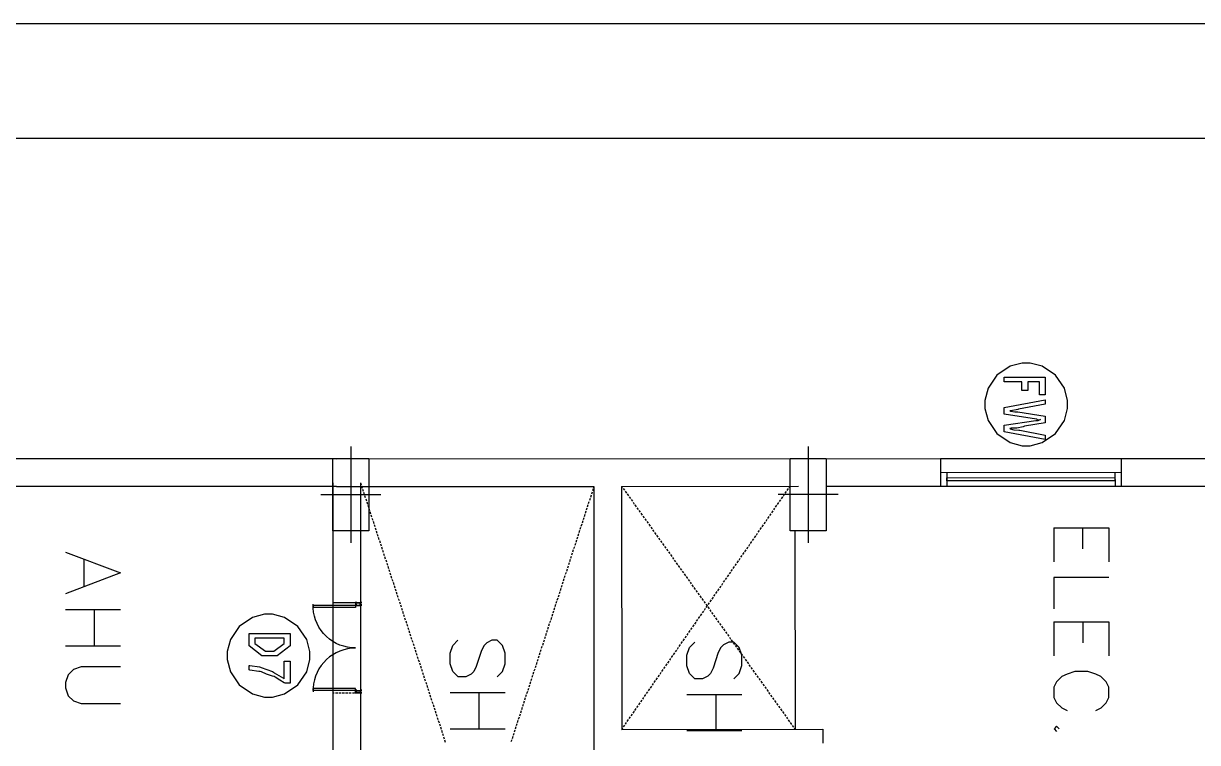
# Model space of a CAD drawing. Extents: x 0 to 23.4, y 0 to 16.5.
# Drawn here: x 5.361 to 7.921, y 14.779 to 16.348 of the extents above; entities that cross this region are included whole.
import ezdxf

# ---------------------------------------------------------------- set-up
doc = ezdxf.new("R2010")
doc.units = 0
doc.layers.get('0').update_dxf_attribs({"linetype": 'CONTINUOUS'})

msp = doc.modelspace()

# ---------------------------------------------------------------- linework, layer by layer
at = {"color": 0}
for points in [[(0.18755, 16.3479), (23.1772, 16.3479), (23.1772, 0.20622), (0.18755, 0.20622), (0.18755, 16.3479)], [(0.43766, 16.0978), (22.9271, 16.0978), (22.9271, 0.45627), (0.43766, 0.45627), (0.43766, 16.0978)], [(7.63758, 15.5168), (7.63758, 15.5257), (7.63049, 15.5521), (7.61111, 15.5807), (7.58247, 15.6), (7.5561, 15.6071), (7.54736, 15.6071), (7.53857, 15.6071), (7.51221, 15.6), (7.48356, 15.5807), (7.46419, 15.5521), (7.45714, 15.5257), (7.45714, 15.5168), (7.45714, 15.5082), (7.46419, 15.4818), (7.48356, 15.4532), (7.51221, 15.4337), (7.53857, 15.4267), (7.54736, 15.4267), (7.5561, 15.4267), (7.58247, 15.4337), (7.61111, 15.4532), (7.63049, 15.4818), (7.63758, 15.5082), (7.63758, 15.5168)], [(7.4994, 15.5761), (7.58903, 15.5761), (7.58903, 15.5376), (7.57622, 15.5376), (7.57622, 15.5663), (7.55063, 15.5663), (7.55063, 15.5472), (7.53782, 15.5472), (7.53782, 15.5663), (7.4994, 15.5663), (7.4994, 15.5761)], [(7.4994, 15.5101), (7.58903, 15.5268), (7.58903, 15.5174), (7.53088, 15.5064), (7.52897, 15.5056), (7.51351, 15.5031), (7.51199, 15.5028), (7.5134, 15.5021), (7.52219, 15.5007), (7.52892, 15.5004), (7.52935, 15.5004), (7.58903, 15.4913), (7.58903, 15.4763), (7.54368, 15.4693), (7.54053, 15.4679), (7.52669, 15.4653), (7.51437, 15.4647), (7.51199, 15.4643), (7.51258, 15.4635), (7.52067, 15.4615), (7.53136, 15.4608), (7.53326, 15.4604), (7.58903, 15.4499), (7.58903, 15.4404), (7.4994, 15.4572), (7.4994, 15.4715), (7.56842, 15.4821), (7.56874, 15.4815), (7.57368, 15.4819), (7.57807, 15.4836), (7.57818, 15.4836), (7.5771, 15.4831), (7.57281, 15.4828), (7.57042, 15.4849), (7.56971, 15.485), (7.4994, 15.4954), (7.4994, 15.5101)], [(6.03526, 15.3985), (6.11404, 15.3985), (6.1141, 15.241), (6.03538, 15.241), (6.03526, 15.3985)], [(6.03526, 15.3985), (6.11404, 15.3985), (6.1141, 15.241), (6.03538, 15.241), (6.03526, 15.3985)], [(6.1141, 15.241), (6.03538, 15.241), (6.03526, 15.3985), (6.11404, 15.3985), (6.1141, 15.241)], [(7.03261, 15.3989), (7.11133, 15.3989), (7.11143, 15.2414), (7.03267, 15.2414), (7.03261, 15.3989)], [(7.03261, 15.3989), (7.11133, 15.3989), (7.11143, 15.2414), (7.03267, 15.2414), (7.03261, 15.3989)], [(7.11143, 15.2414), (7.03267, 15.2414), (7.03261, 15.3989), (7.11133, 15.3989), (7.11143, 15.2414)], [(7.37414, 15.3501), (7.37414, 15.3569), (7.74094, 15.3571), (7.74094, 15.3503), (7.37414, 15.3501)], [(7.37414, 15.3501), (7.37414, 15.3569), (7.74094, 15.3571), (7.74094, 15.3503), (7.37414, 15.3501)], [(6.09581, 15.0782), (6.09581, 15.0836), (6.08485, 15.0836), (6.08485, 15.0782), (6.09581, 15.0782)], [(6.09581, 15.0782), (6.09581, 15.0836), (6.08485, 15.0836), (6.08485, 15.0782), (6.09581, 15.0782)], [(6.09511, 15.0789), (6.09511, 15.0831), (6.08556, 15.0829), (6.08556, 15.0789), (6.09511, 15.0789)], [(5.98546, 14.9688), (5.98546, 14.9775), (5.97835, 15.0039), (5.95904, 15.0325), (5.93033, 15.0518), (5.90397, 15.0589), (5.89524, 15.0589), (5.88644, 15.0589), (5.86008, 15.0518), (5.83143, 15.0325), (5.81207, 15.0039), (5.80501, 14.9775), (5.80501, 14.9688), (5.80501, 14.96), (5.81207, 14.9336), (5.83143, 14.905), (5.86008, 14.8856), (5.88644, 14.8785), (5.89524, 14.8785), (5.90397, 14.8785), (5.93033, 14.8856), (5.95904, 14.905), (5.97835, 14.9336), (5.98546, 14.96), (5.98546, 14.9688)], [(5.8526, 15.0168), (5.94222, 15.0168), (5.94222, 14.9968), (5.94222, 14.9899), (5.91401, 14.9686), (5.89774, 14.9686), (5.88081, 14.9686), (5.8526, 14.9899), (5.8526, 14.9957), (5.8526, 15.0168)], [(5.8654, 15.0069), (5.8654, 14.9961), (5.8654, 14.9956), (5.8884, 14.9783), (5.89794, 14.9783), (5.90642, 14.9783), (5.92942, 14.9956), (5.92942, 14.9964), (5.92942, 15.0069), (5.8654, 15.0069)], [(5.92942, 14.9568), (5.94222, 14.9568), (5.94222, 14.9089), (5.93181, 14.9089), (5.92942, 14.9094), (5.91982, 14.9151), (5.91, 14.9219), (5.9075, 14.9232), (5.90386, 14.9238), (5.89068, 14.9285), (5.8795, 14.9335), (5.8769, 14.934), (5.87418, 14.934), (5.85476, 14.9374), (5.8526, 14.9375), (5.8526, 14.9472), (5.85433, 14.9469), (5.87528, 14.944), (5.87776, 14.9433), (5.87929, 14.9428), (5.90392, 14.934), (5.90619, 14.9329), (5.9075, 14.9315), (5.92785, 14.9197), (5.92942, 14.9185), (5.92942, 14.9568)], [(6.09586, 14.8924), (6.09586, 14.8868), (6.08496, 14.8868), (6.08496, 14.8924), (6.09586, 14.8924)], [(6.09586, 14.8924), (6.09586, 14.8868), (6.08496, 14.8868), (6.08496, 14.8924), (6.09586, 14.8924)], [(6.09521, 14.8917), (6.09521, 14.8875), (6.08561, 14.8875), (6.08561, 14.8917), (6.09521, 14.8917)]]:
    msp.add_lwpolyline(points, close=True, dxfattribs=at)
for points in [[(0.43766, 16.0978), (19.0161, 16.0978)], [(0.43766, 16.0978), (19.0161, 16.0978)], [(6.07465, 15.4247), (6.07476, 15.2147)], [(7.07194, 15.4251), (7.07206, 15.2151)], [(6.04318, 15.3982), (5.01172, 15.3978)], [(6.04318, 15.3982), (7.36068, 15.3987)], [(7.36068, 15.3987), (7.75435, 15.3989)], [(7.36068, 15.3987), (7.36068, 15.3385)], [(7.75435, 15.3989), (8.06407, 15.399)], [(7.75435, 15.3989), (7.75439, 15.3386)], [(7.36068, 15.3686), (7.75439, 15.3688)], [(7.37408, 15.3686), (7.37414, 15.3385)], [(7.74094, 15.3688), (7.741, 15.3386)], [(6.04318, 15.3378), (4.99338, 15.3374)], [(6.03532, 15.3457), (6.03597, 13.7553)], [(6.04318, 15.3378), (6.60482, 15.3381)], [(6.09565, 15.3457), (6.09636, 13.7632)], [(6.09565, 15.3457), (6.09706, 15.3415)], [(6.09782, 15.3392), (6.09939, 15.3344)], [(6.60482, 15.3381), (6.60385, 15.3351)], [(6.60482, 15.3381), (6.60553, 13.7634)], [(6.66521, 15.3381), (7.051, 15.3383)], [(6.66521, 15.3381), (6.6671, 15.3354)], [(6.66521, 15.3381), (6.66542, 14.8078)], [(7.03039, 15.335), (7.03267, 15.3383)], [(7.11139, 15.3383), (7.36068, 15.3385)], [(7.36068, 15.3385), (7.75439, 15.3386)], [(7.75439, 15.3386), (8.00369, 15.3388)], [(6.14031, 15.3197), (6.00906, 15.3197)], [(6.10015, 15.3321), (6.10167, 15.3274)], [(6.10243, 15.3251), (6.10394, 15.3204)], [(6.10471, 15.3181), (6.10622, 15.3135)], [(6.10704, 15.3111), (6.10856, 15.3064)], [(6.59625, 15.3117), (6.59472, 15.3069)], [(6.59853, 15.3187), (6.597, 15.314)], [(6.60081, 15.3257), (6.59928, 15.321)], [(6.60308, 15.3328), (6.60157, 15.3281)], [(6.66851, 15.3335), (6.67139, 15.3294)], [(6.67279, 15.3275), (6.67567, 15.3235)], [(6.67708, 15.3214), (6.67996, 15.3175)], [(6.68137, 15.3154), (6.68425, 15.3114)], [(6.68565, 15.3094), (6.68853, 15.3054)], [(7.13764, 15.3201), (7.0064, 15.3201)], [(7.01357, 15.3108), (7.01639, 15.3149)], [(7.01779, 15.3168), (7.02061, 15.3208)], [(7.02197, 15.3229), (7.02479, 15.3269)], [(7.02621, 15.329), (7.02897, 15.3331)], [(6.10932, 15.304), (6.11083, 15.2993)], [(6.1116, 15.2971), (6.11312, 15.2924)], [(6.11393, 15.29), (6.11546, 15.2854)], [(6.58713, 15.2836), (6.58561, 15.2789)], [(6.58942, 15.2907), (6.58789, 15.286)], [(6.59169, 15.2976), (6.59017, 15.2929)], [(6.59397, 15.3046), (6.59244, 15.3)], [(6.68994, 15.3033), (6.69282, 15.2994)], [(6.69422, 15.2974), (6.6971, 15.2935)], [(6.69851, 15.2914), (6.70139, 15.2874)], [(6.70281, 15.2854), (6.70568, 15.2814)], [(6.99257, 15.2804), (6.99539, 15.2844)], [(6.99681, 15.2865), (6.99957, 15.2906)], [(7.00097, 15.2925), (7.00379, 15.2967)], [(7.00521, 15.2986), (7.00797, 15.3026)], [(7.00939, 15.3047), (7.01221, 15.3087)], [(6.11621, 15.2831), (6.11774, 15.2783)], [(6.11849, 15.276), (6.12001, 15.2714)], [(6.12076, 15.269), (6.12235, 15.2643)], [(6.1231, 15.2619), (6.12462, 15.2572)], [(6.58029, 15.2625), (6.57878, 15.2579)], [(6.58257, 15.2696), (6.58106, 15.2649)], [(6.58485, 15.2765), (6.58333, 15.2718)], [(6.70708, 15.2793), (6.70996, 15.2754)], [(6.71137, 15.2733), (6.71425, 15.2693)], [(6.71565, 15.2674), (6.71853, 15.2633)], [(6.71994, 15.2614), (6.72282, 15.2574)], [(6.97575, 15.2561), (6.97857, 15.2601)], [(6.97999, 15.2622), (6.98281, 15.2663)], [(6.98415, 15.2683), (6.98699, 15.2724)], [(6.98839, 15.2743), (6.99115, 15.2783)], [(6.12538, 15.255), (6.1269, 15.2503)], [(6.12765, 15.2479), (6.12924, 15.2433)], [(6.12999, 15.241), (6.13151, 15.2363)], [(6.13226, 15.2339), (6.13379, 15.2292)], [(6.57118, 15.2344), (6.56967, 15.2297)], [(6.57346, 15.2415), (6.57194, 15.2368)], [(6.57574, 15.2485), (6.57422, 15.2438)], [(6.57801, 15.2554), (6.5765, 15.2508)], [(6.72424, 15.2553), (6.72711, 15.2514)], [(6.72851, 15.2493), (6.73139, 15.2453)], [(6.73281, 15.2433), (6.73568, 15.2393)], [(6.73708, 15.2374), (6.73996, 15.2333)], [(6.95899, 15.2319), (6.96175, 15.2358)], [(6.96317, 15.2379), (6.96599, 15.2419)], [(6.96739, 15.244), (6.97017, 15.2481)], [(6.97157, 15.25), (6.97439, 15.2542)], [(7.04318, 15.2411), (7.04335, 14.8081)], [(7.60775, 15.2475), (7.72737, 15.2475), (7.72737, 15.1735)], [(7.60775, 15.2475), (7.60781, 15.1735)], [(7.67042, 15.2475), (7.67042, 15.2019)], [(6.13456, 15.2269), (6.13607, 15.2222)], [(6.13688, 15.2199), (6.1384, 15.2151)], [(6.13917, 15.2128), (6.14068, 15.2082)], [(6.56435, 15.2133), (6.56282, 15.2088)], [(6.56663, 15.2204), (6.56511, 15.2157)], [(6.5689, 15.2275), (6.56739, 15.2228)], [(6.74138, 15.2313), (6.74425, 15.2274)], [(6.74571, 15.2253), (6.74854, 15.2213)], [(6.75, 15.2193), (6.75282, 15.2153)], [(6.75429, 15.2133), (6.75711, 15.2093)], [(6.75857, 15.2072), (6.76139, 15.2032)], [(6.94217, 15.2076), (6.94499, 15.2117)], [(6.94635, 15.2136), (6.94917, 15.2178)], [(6.95057, 15.2197), (6.95335, 15.2237)], [(6.95475, 15.2258), (6.95757, 15.2299)], [(5.45258, 15.1947), (5.57215, 15.1492), (5.45264, 15.1035)], [(6.14144, 15.2058), (6.14296, 15.2011)], [(6.14378, 15.1989), (6.14529, 15.1942)], [(6.14606, 15.1918), (6.14757, 15.1871)], [(6.14833, 15.1847), (6.14985, 15.1801)], [(6.55524, 15.1853), (6.55371, 15.1806)], [(6.55751, 15.1924), (6.55599, 15.1876)], [(6.55979, 15.1993), (6.55826, 15.1947)], [(6.56207, 15.2064), (6.56054, 15.2017)], [(6.76286, 15.2012), (6.76568, 15.1972)], [(6.76714, 15.1953), (6.76996, 15.1913)], [(6.77143, 15.1893), (6.77425, 15.1853)], [(6.77572, 15.1832), (6.77854, 15.1792)], [(6.92117, 15.1772), (6.92393, 15.1813)], [(6.92535, 15.1833), (6.92817, 15.1874)], [(6.92958, 15.1894), (6.93235, 15.1935)], [(6.93375, 15.1954), (6.93658, 15.1994)], [(6.93799, 15.2015), (6.94075, 15.2056)], [(5.49246, 15.1776), (5.49246, 15.1206)], [(6.15061, 15.1778), (6.15218, 15.1731)], [(6.15294, 15.1708), (6.15446, 15.1661)], [(6.15522, 15.1638), (6.15674, 15.159)], [(6.1575, 15.1568), (6.15907, 15.1521)], [(6.54617, 15.1572), (6.54465, 15.1525)], [(6.54844, 15.1642), (6.54693, 15.1596)], [(6.55072, 15.1712), (6.54921, 15.1665)], [(6.55296, 15.1783), (6.55143, 15.1736)], [(6.78, 15.1772), (6.78282, 15.1732)], [(6.78429, 15.1712), (6.78711, 15.1672)], [(6.78857, 15.1651), (6.79139, 15.1612)], [(6.79286, 15.1592), (6.79568, 15.1551)], [(6.90435, 15.1529), (6.90717, 15.1569)], [(6.90853, 15.159), (6.91135, 15.1631)], [(6.91276, 15.1651), (6.91558, 15.1692)], [(6.91694, 15.1711), (6.91976, 15.1753)], [(6.15983, 15.1497), (6.16135, 15.145)], [(6.16211, 15.1426), (6.16363, 15.1381)], [(6.16439, 15.1357), (6.1659, 15.131)], [(6.53933, 15.1361), (6.53782, 15.1314)], [(6.54161, 15.1432), (6.5401, 15.1385)], [(6.54389, 15.1501), (6.54237, 15.1456)], [(6.79715, 15.1532), (6.79997, 15.1492)], [(6.80143, 15.1472), (6.80425, 15.1432)], [(6.80572, 15.1411), (6.80854, 15.1372)], [(6.81, 15.1351), (6.81282, 15.1311)], [(6.88753, 15.1288), (6.89035, 15.1328)], [(6.89176, 15.1347), (6.89453, 15.1387)], [(6.89594, 15.1408), (6.89876, 15.1449)], [(6.90018, 15.1469), (6.90294, 15.151)], [(7.72737, 15.1393), (7.60781, 15.1393), (7.60786, 15.071)], [(6.16672, 15.1288), (6.16824, 15.124)], [(6.169, 15.1217), (6.17051, 15.1169)], [(6.17128, 15.1146), (6.17279, 15.11)], [(6.17361, 15.1076), (6.17513, 15.1029)], [(6.53022, 15.1081), (6.52869, 15.1033)], [(6.5325, 15.1151), (6.53097, 15.1104)], [(6.53478, 15.1221), (6.53326, 15.1174)], [(6.53706, 15.1292), (6.53554, 15.1244)], [(6.81429, 15.1292), (6.81711, 15.1251)], [(6.81858, 15.1232), (6.8214, 15.1192)], [(6.82286, 15.1171), (6.82568, 15.1131)], [(6.82715, 15.1111), (6.82997, 15.1071)], [(6.83143, 15.1051), (6.83425, 15.1011)], [(6.87071, 15.1044), (6.87354, 15.1085)], [(6.87494, 15.1104), (6.87776, 15.1146)], [(6.87913, 15.1165), (6.88194, 15.1206)], [(6.88336, 15.1226), (6.88612, 15.1267)], [(6.08485, 14.9856), (6.07617, 14.9858), (6.06754, 14.9871), (6.05903, 14.9892), (6.05078, 14.9919), (6.04286, 14.9956), (6.03526, 14.9999), (6.0281, 15.0049), (6.02149, 15.0106), (6.0154, 15.0168), (6.00993, 15.0236), (6.00515, 15.0308), (6.00108, 15.0386), (5.99772, 15.0467), (5.99511, 15.055), (5.99333, 15.0635), (5.99235, 15.0722), (5.99224, 15.0808)], [(6.09581, 15.0836), (6.03543, 15.0836)], [(6.17589, 15.1006), (6.1774, 15.096)], [(6.17817, 15.0936), (6.17969, 15.0889)], [(6.18044, 15.0865), (6.18201, 15.0819)], [(6.18278, 15.0796), (6.18431, 15.0749)], [(6.52111, 15.08), (6.51958, 15.0753)], [(6.52339, 15.0871), (6.52186, 15.0824)], [(6.52567, 15.094), (6.52414, 15.0893)], [(6.52794, 15.101), (6.52642, 15.0964)], [(6.83572, 15.0992), (6.83854, 15.0951)], [(6.84, 15.0931), (6.84283, 15.089)], [(6.84429, 15.0871), (6.84711, 15.0831)], [(6.84858, 15.0811), (6.8514, 15.0771)], [(6.85394, 15.0801), (6.85672, 15.0842)], [(6.85813, 15.0862), (6.86094, 15.0903)], [(6.86236, 15.0922), (6.86513, 15.0963)], [(6.86654, 15.0983), (6.86936, 15.1024)], [(5.45264, 15.0693), (5.57221, 15.0694)], [(5.51525, 15.0694), (5.51531, 14.9897)], [(6.08485, 15.0782), (5.99219, 15.0782)], [(5.99219, 15.0782), (5.99219, 15.0735)], [(6.08485, 15.0735), (5.99219, 15.0735)], [(6.08485, 15.0782), (6.08485, 15.0735)], [(6.18506, 15.0725), (6.18658, 15.0679)], [(6.18733, 15.0656), (6.18892, 15.0608)], [(6.18967, 15.0585), (6.19119, 15.0539)], [(6.51426, 15.0589), (6.51275, 15.0543)], [(6.51654, 15.066), (6.51503, 15.0613)], [(6.51882, 15.0729), (6.51731, 15.0682)], [(6.83296, 15.0499), (6.83572, 15.0539)], [(6.83713, 15.0558), (6.83996, 15.0599)], [(6.84131, 15.0619), (6.84413, 15.066)], [(6.84554, 15.0679), (6.84831, 15.0721)], [(6.84972, 15.074), (6.85254, 15.0782)], [(6.85286, 15.0751), (6.85568, 15.0711)], [(6.85715, 15.069), (6.85997, 15.065)], [(6.86143, 15.0631), (6.86426, 15.059)], [(6.86572, 15.0571), (6.86854, 15.0531)], [(6.19194, 15.0515), (6.19347, 15.0468)], [(6.19422, 15.0444), (6.19575, 15.0399)], [(6.19656, 15.0375), (6.19808, 15.0328)], [(6.19883, 15.0304), (6.20036, 15.0258)], [(6.50515, 15.0308), (6.50364, 15.0261)], [(6.50743, 15.0379), (6.50592, 15.0332)], [(6.50971, 15.0449), (6.50819, 15.0401)], [(6.51199, 15.0518), (6.51047, 15.0472)], [(6.81614, 15.0256), (6.8189, 15.0296)], [(6.82032, 15.0315), (6.82314, 15.0357)], [(6.82454, 15.0376), (6.82731, 15.0417)], [(6.82872, 15.0438), (6.83154, 15.0478)], [(6.87001, 15.051), (6.87289, 15.0471)], [(6.87429, 15.045), (6.87717, 15.041)], [(6.87858, 15.039), (6.88146, 15.035)], [(6.88286, 15.0331), (6.88574, 15.029)], [(7.60786, 15.0425), (7.72743, 15.0425), (7.72749, 14.9685)], [(7.60786, 15.0425), (7.60792, 14.9685)], [(7.67051, 15.0425), (7.67051, 14.9969)], [(6.20111, 15.0235), (6.20264, 15.0187)], [(6.20344, 15.0164), (6.20497, 15.0117)], [(6.20574, 15.0094), (6.20725, 15.0047)], [(6.20801, 15.0024), (6.20953, 14.9978)], [(6.39378, 14.9226), (6.40517, 14.934), (6.41086, 14.9511), (6.41086, 14.974), (6.40517, 14.9911), (6.39378, 15.0025), (6.38238, 15.0025), (6.37099, 14.9967), (6.36529, 14.991), (6.3596, 14.9797), (6.34825, 14.9454), (6.34256, 14.934), (6.33686, 14.9283), (6.32547, 14.9226), (6.30838, 14.9226), (6.29699, 14.934), (6.29129, 14.9511), (6.29129, 14.9739), (6.29699, 14.991), (6.30832, 15.0024)], [(6.49604, 15.0028), (6.49451, 14.9981)], [(6.49832, 15.0097), (6.49681, 15.0051)], [(6.5006, 15.0168), (6.49908, 15.0121)], [(6.50288, 15.0237), (6.50136, 15.0192)], [(6.79932, 15.0012), (6.80214, 15.0053)], [(6.8035, 15.0074), (6.80632, 15.0114)], [(6.80772, 15.0133), (6.81054, 15.0174)], [(6.8119, 15.0194), (6.81472, 15.0235)], [(6.88715, 15.0269), (6.89003, 15.0231)], [(6.89144, 15.021), (6.89432, 15.0169)], [(6.89572, 15.015), (6.8986, 15.011)], [(6.90001, 15.0089), (6.90289, 15.005)], [(6.90429, 15.0029), (6.90717, 14.999)], [(5.57226, 14.9897), (5.45264, 14.9896)], [(6.08485, 14.9853), (6.07617, 14.9849), (6.06754, 14.9836), (6.05903, 14.9815), (6.05078, 14.9787), (6.04286, 14.9751), (6.03526, 14.9708), (6.02815, 14.9658), (6.02149, 14.9601), (6.01546, 14.9539), (6.00999, 14.9471), (6.00521, 14.9397), (6.00108, 14.9321), (5.99778, 14.924), (5.99517, 14.9157), (5.99343, 14.9072), (5.99246, 14.8985), (5.99229, 14.8899)], [(6.21029, 14.9954), (6.21186, 14.9907)], [(6.21262, 14.9883), (6.21414, 14.9836)], [(6.2149, 14.9814), (6.21642, 14.9767)], [(6.48921, 14.9817), (6.48768, 14.9769)], [(6.49149, 14.9887), (6.48996, 14.984)], [(6.49376, 14.9957), (6.49224, 14.9911)], [(6.7825, 14.9769), (6.78532, 14.981)], [(6.78674, 14.9831), (6.7895, 14.9871)], [(6.7909, 14.989), (6.79372, 14.9932)], [(6.79514, 14.9951), (6.7979, 14.9993)], [(6.9101, 14.9185), (6.9215, 14.9299), (6.92719, 14.9469), (6.92714, 14.9696), (6.92144, 14.9867), (6.91004, 14.9981), (6.89865, 14.9981), (6.88732, 14.9924), (6.88162, 14.9867), (6.87592, 14.9753), (6.86453, 14.9411), (6.85883, 14.9297), (6.85314, 14.924), (6.84174, 14.9183), (6.82471, 14.9183), (6.81332, 14.9297), (6.80761, 14.9468), (6.80757, 14.9696), (6.81326, 14.9867), (6.82465, 14.9981)], [(6.90858, 14.9969), (6.91146, 14.9929)], [(6.91287, 14.991), (6.91575, 14.9869)], [(6.91715, 14.9849), (6.92003, 14.981)], [(6.92144, 14.9789), (6.92432, 14.9749)], [(6.21718, 14.9743), (6.21875, 14.9697)], [(6.21951, 14.9672), (6.22103, 14.9626)], [(6.22179, 14.9603), (6.22331, 14.9556)], [(6.22407, 14.9533), (6.22558, 14.9486)], [(6.48008, 14.9536), (6.47857, 14.9489)], [(6.48236, 14.9606), (6.48085, 14.956)], [(6.48465, 14.9676), (6.48313, 14.9629)], [(6.48693, 14.9747), (6.4854, 14.97)], [(6.76568, 14.9526), (6.7685, 14.9567)], [(6.76992, 14.9588), (6.77274, 14.9628)], [(6.77408, 14.9649), (6.77692, 14.9689)], [(6.77832, 14.9708), (6.78108, 14.975)], [(6.92572, 14.9729), (6.9286, 14.9689)], [(6.93001, 14.9669), (6.93289, 14.9629)], [(6.93431, 14.9608), (6.93718, 14.9568)], [(6.93858, 14.9549), (6.94146, 14.9508)], [(5.57226, 14.9442), (5.48687, 14.9442), (5.46978, 14.9385), (5.45839, 14.9271), (5.45269, 14.91), (5.45269, 14.8986), (5.45839, 14.8814), (5.46978, 14.87), (5.48687, 14.8643), (5.57232, 14.8644)], [(6.2264, 14.9463), (6.22792, 14.9415)], [(6.22868, 14.9393), (6.23019, 14.9346)], [(6.23096, 14.9322), (6.23247, 14.9276)], [(6.23329, 14.9253), (6.23481, 14.9206)], [(6.47097, 14.9256), (6.46946, 14.9208)], [(6.47325, 14.9325), (6.47174, 14.9278)], [(6.47553, 14.9396), (6.47401, 14.9349)], [(6.47781, 14.9465), (6.47629, 14.9419)], [(6.74468, 14.9224), (6.7475, 14.9264)], [(6.74892, 14.9283), (6.75168, 14.9325)], [(6.7531, 14.9344), (6.75592, 14.9385)], [(6.75732, 14.9406), (6.7601, 14.9446)], [(6.7615, 14.9467), (6.76432, 14.9507)], [(6.94287, 14.9489), (6.94575, 14.9449)], [(6.94715, 14.9429), (6.95003, 14.9389)], [(6.95144, 14.9368), (6.95432, 14.9328)], [(6.95574, 14.9308), (6.95861, 14.9268)], [(7.69906, 14.8489), (7.71044, 14.8546), (7.72185, 14.866), (7.72749, 14.8774), (7.72749, 14.9001), (7.72179, 14.9115), (7.71039, 14.9229), (7.699, 14.9286), (7.68192, 14.9343), (7.65349, 14.9343), (7.63639, 14.9286), (7.625, 14.9229), (7.61361, 14.9115), (7.60792, 14.9001), (7.60792, 14.8774), (7.61361, 14.866), (7.625, 14.8546), (7.63639, 14.8489)], [(6.23557, 14.9182), (6.23708, 14.9135)], [(6.23785, 14.9112), (6.23936, 14.9065)], [(6.24013, 14.9042), (6.24169, 14.8994)], [(6.46414, 14.9044), (6.46262, 14.8999)], [(6.46642, 14.9115), (6.4649, 14.9068)], [(6.46869, 14.9185), (6.46718, 14.9138)], [(6.72792, 14.8981), (6.73068, 14.9021)], [(6.7321, 14.9042), (6.73492, 14.9082)], [(6.73628, 14.9103), (6.7391, 14.9142)], [(6.7405, 14.9162), (6.74328, 14.9203)], [(6.96001, 14.9249), (6.96289, 14.9208)], [(6.96431, 14.9189), (6.96718, 14.9149)], [(6.96858, 14.9128), (6.97146, 14.9088)], [(6.97288, 14.9068), (6.97575, 14.9028)], [(6.97715, 14.9008), (6.98004, 14.8968)], [(6.0849, 14.8972), (5.99224, 14.8972)], [(5.99224, 14.8925), (5.99224, 14.8972)], [(6.0849, 14.8926), (5.99224, 14.8925)], [(6.03863, 14.8868), (6.03554, 14.8868)], [(6.04601, 14.8868), (6.04107, 14.8868)], [(6.05339, 14.8868), (6.04844, 14.8868)], [(6.06076, 14.8868), (6.05583, 14.8868)], [(6.06814, 14.8868), (6.06321, 14.8868)], [(6.07553, 14.8868), (6.07064, 14.8868)], [(6.0829, 14.8868), (6.07801, 14.8868)], [(6.0849, 14.8926), (6.0849, 14.8972)], [(6.09028, 14.8868), (6.08539, 14.8868)], [(6.09586, 14.8868), (6.09278, 14.8868)], [(6.24246, 14.8971), (6.24397, 14.8925)], [(6.24474, 14.8901), (6.24625, 14.8854)], [(6.24701, 14.8832), (6.24858, 14.8785)], [(6.24935, 14.8761), (6.25087, 14.8714)], [(6.29129, 14.8885), (6.41092, 14.8886)], [(6.35394, 14.8885), (6.354, 14.8087)], [(6.45503, 14.8764), (6.4535, 14.8717)], [(6.45731, 14.8835), (6.45578, 14.8788)], [(6.45958, 14.8904), (6.45806, 14.8857)], [(6.46186, 14.8974), (6.46035, 14.8928)], [(6.7111, 14.8738), (6.71386, 14.8778)], [(6.71528, 14.8799), (6.7181, 14.8839)], [(6.71951, 14.886), (6.72228, 14.89)], [(6.72368, 14.8919), (6.72651, 14.8961)], [(6.80761, 14.8842), (6.92719, 14.8842)], [(6.87028, 14.8842), (6.87028, 14.8044)], [(6.98144, 14.8949), (6.98432, 14.8908)], [(6.98574, 14.8887), (6.98861, 14.8847)], [(6.99001, 14.8828), (6.99289, 14.8788)], [(6.99431, 14.8768), (6.99718, 14.8728)], [(6.25163, 14.869), (6.25315, 14.8644)], [(6.2539, 14.8621), (6.25543, 14.8574)], [(6.25624, 14.8551), (6.25776, 14.8504)], [(6.44819, 14.8553), (6.44667, 14.8507)], [(6.45047, 14.8624), (6.44894, 14.8576)], [(6.45275, 14.8693), (6.45122, 14.8646)], [(6.69428, 14.8494), (6.6971, 14.8536)], [(6.69846, 14.8556), (6.70128, 14.8596)], [(6.70269, 14.8617), (6.70546, 14.8657)], [(6.70687, 14.8678), (6.70969, 14.8718)], [(6.99858, 14.8708), (7.00146, 14.8668)], [(7.00288, 14.8647), (7.00575, 14.8607)], [(7.00717, 14.8587), (7.01004, 14.8547)], [(7.01144, 14.8526), (7.01432, 14.8487)], [(6.25851, 14.8481), (6.26004, 14.8433)], [(6.26079, 14.841), (6.26232, 14.8364)], [(6.26307, 14.834), (6.26465, 14.8293)], [(6.2654, 14.8269), (6.26693, 14.8224)], [(6.43907, 14.8272), (6.43756, 14.8225)], [(6.44135, 14.8343), (6.43983, 14.8296)], [(6.44363, 14.8412), (6.44211, 14.8365)], [(6.4459, 14.8482), (6.44439, 14.8436)], [(6.67329, 14.8192), (6.67606, 14.8232)], [(6.67746, 14.8253), (6.68028, 14.8293)], [(6.68169, 14.8314), (6.68446, 14.8353)], [(6.68587, 14.8374), (6.68869, 14.8414)], [(6.69011, 14.8435), (6.69287, 14.8475)], [(7.01574, 14.8467), (7.01861, 14.8428)], [(7.02001, 14.8407), (7.02289, 14.8367)], [(7.02431, 14.8347), (7.02718, 14.8307)], [(7.0286, 14.8286), (7.03147, 14.8247)], [(6.26768, 14.82), (6.26921, 14.8153)], [(6.26996, 14.8131), (6.27154, 14.8083)], [(6.27229, 14.806), (6.27382, 14.8012)], [(6.27458, 14.7989), (6.2761, 14.7943)], [(6.41092, 14.8087), (6.29135, 14.8087)], [(6.42996, 14.7992), (6.42844, 14.7944)], [(6.43224, 14.8061), (6.43072, 14.8015)], [(6.43451, 14.8132), (6.433, 14.8085)], [(6.43679, 14.8201), (6.43528, 14.8156)], [(6.66542, 14.8078), (6.66769, 14.8111)], [(6.66542, 14.8078), (7.10374, 14.8081)], [(6.66906, 14.8131), (6.67188, 14.8172)], [(6.92725, 14.8046), (6.80767, 14.8044)], [(7.03288, 14.8226), (7.03575, 14.8187)], [(7.03717, 14.8167), (7.04004, 14.8126)], [(7.04144, 14.8107), (7.04335, 14.8081)], [(7.10374, 14.8081), (7.10374, 14.7778)], [(7.61936, 14.809), (7.61367, 14.8147), (7.60796, 14.809), (7.61367, 14.8033)], [(6.27686, 14.7919), (6.27843, 14.7872)], [(6.27919, 14.7849), (6.28071, 14.7803)], [(6.4254, 14.7851), (6.42389, 14.7804)], [(6.42768, 14.7921), (6.42617, 14.7875)]]:
    msp.add_lwpolyline(points, dxfattribs=at)
at = {"color": 0, "const_width": 0.002}
for points in [[(6.08485, 15.0836), (6.08686, 15.0836), (6.08686, 15.0857), (6.08485, 15.0857), (6.08485, 15.0836)], [(6.08485, 15.0782), (6.08686, 15.0782), (6.08686, 15.0801), (6.08485, 15.0801), (6.08485, 15.0782)], [(6.09581, 15.0836), (6.09776, 15.0836), (6.09776, 15.0857), (6.09581, 15.0857), (6.09581, 15.0836)], [(6.09581, 15.0782), (6.09776, 15.0782), (6.09776, 15.0801), (6.09581, 15.0801), (6.09581, 15.0782)], [(6.09581, 15.0782), (6.09776, 15.0782), (6.09776, 15.0801), (6.09581, 15.0801), (6.09581, 15.0782)], [(6.08496, 14.8924), (6.08697, 14.8924), (6.08697, 14.8943), (6.08496, 14.8943), (6.08496, 14.8924)], [(6.08496, 14.8868), (6.08697, 14.8868), (6.08697, 14.8889), (6.08496, 14.8889), (6.08496, 14.8868)], [(6.09586, 14.8924), (6.09788, 14.8924), (6.09788, 14.8943), (6.09586, 14.8943), (6.09586, 14.8924)], [(6.09586, 14.8924), (6.09788, 14.8924), (6.09788, 14.8943), (6.09586, 14.8943), (6.09586, 14.8924)], [(6.09586, 14.8868), (6.09788, 14.8868), (6.09788, 14.8889), (6.09586, 14.8889), (6.09586, 14.8868)]]:
    msp.add_lwpolyline(points, close=True, dxfattribs=at)

doc.saveas('drawing.dxf')
